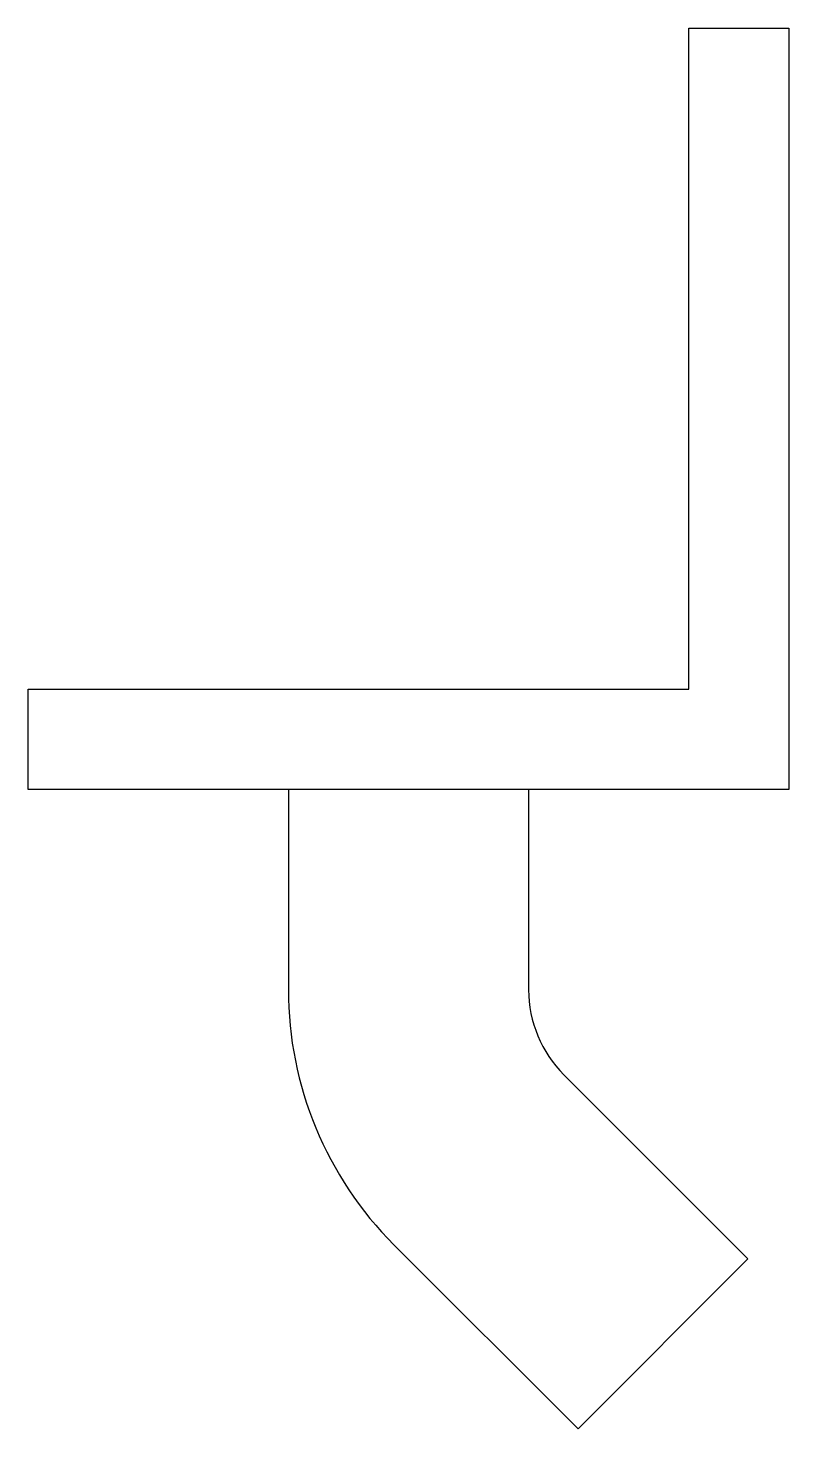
# Model space of a CAD drawing. Header units: millimetres. Extents: x 0 to 38, y -31.9 to 38.
import ezdxf

# ---------------------------------------------------------------- set-up
doc = ezdxf.new("R2010")
doc.units = ezdxf.units.MM
doc.layers.add('KwikScaf Matrix', color=7, linetype='Continuous')

# ---------------------------------------------------------------- blocks, each defined once
blk = doc.blocks.new('106911yz')
at = {"layer": 'KwikScaf Matrix', "color": 0}
for p, q in [((13, 0), (13, -10)), ((25, 0), (25, -10)), ((26.757, -14.243), (35.95, -23.435)), ((18.272, -22.728), (27.464, -31.92)), ((35.95, -23.435), (27.464, -31.92))]:
    blk.add_line(p, q, dxfattribs=at)
blk.add_lwpolyline([(0, 5), (33, 5), (33, 38), (38, 38), (38, 0), (0, 0)], close=True, dxfattribs=at)
for radius in [18, 6]:
    blk.add_arc((31, -10), radius, 180, 225, dxfattribs=at)

msp = doc.modelspace()

# ---------------------------------------------------------------- block references
at = {"layer": 'KwikScaf Matrix', "color": 0}
msp.add_blockref('106911yz', (0, 0), dxfattribs=at)

doc.saveas('drawing.dxf')
